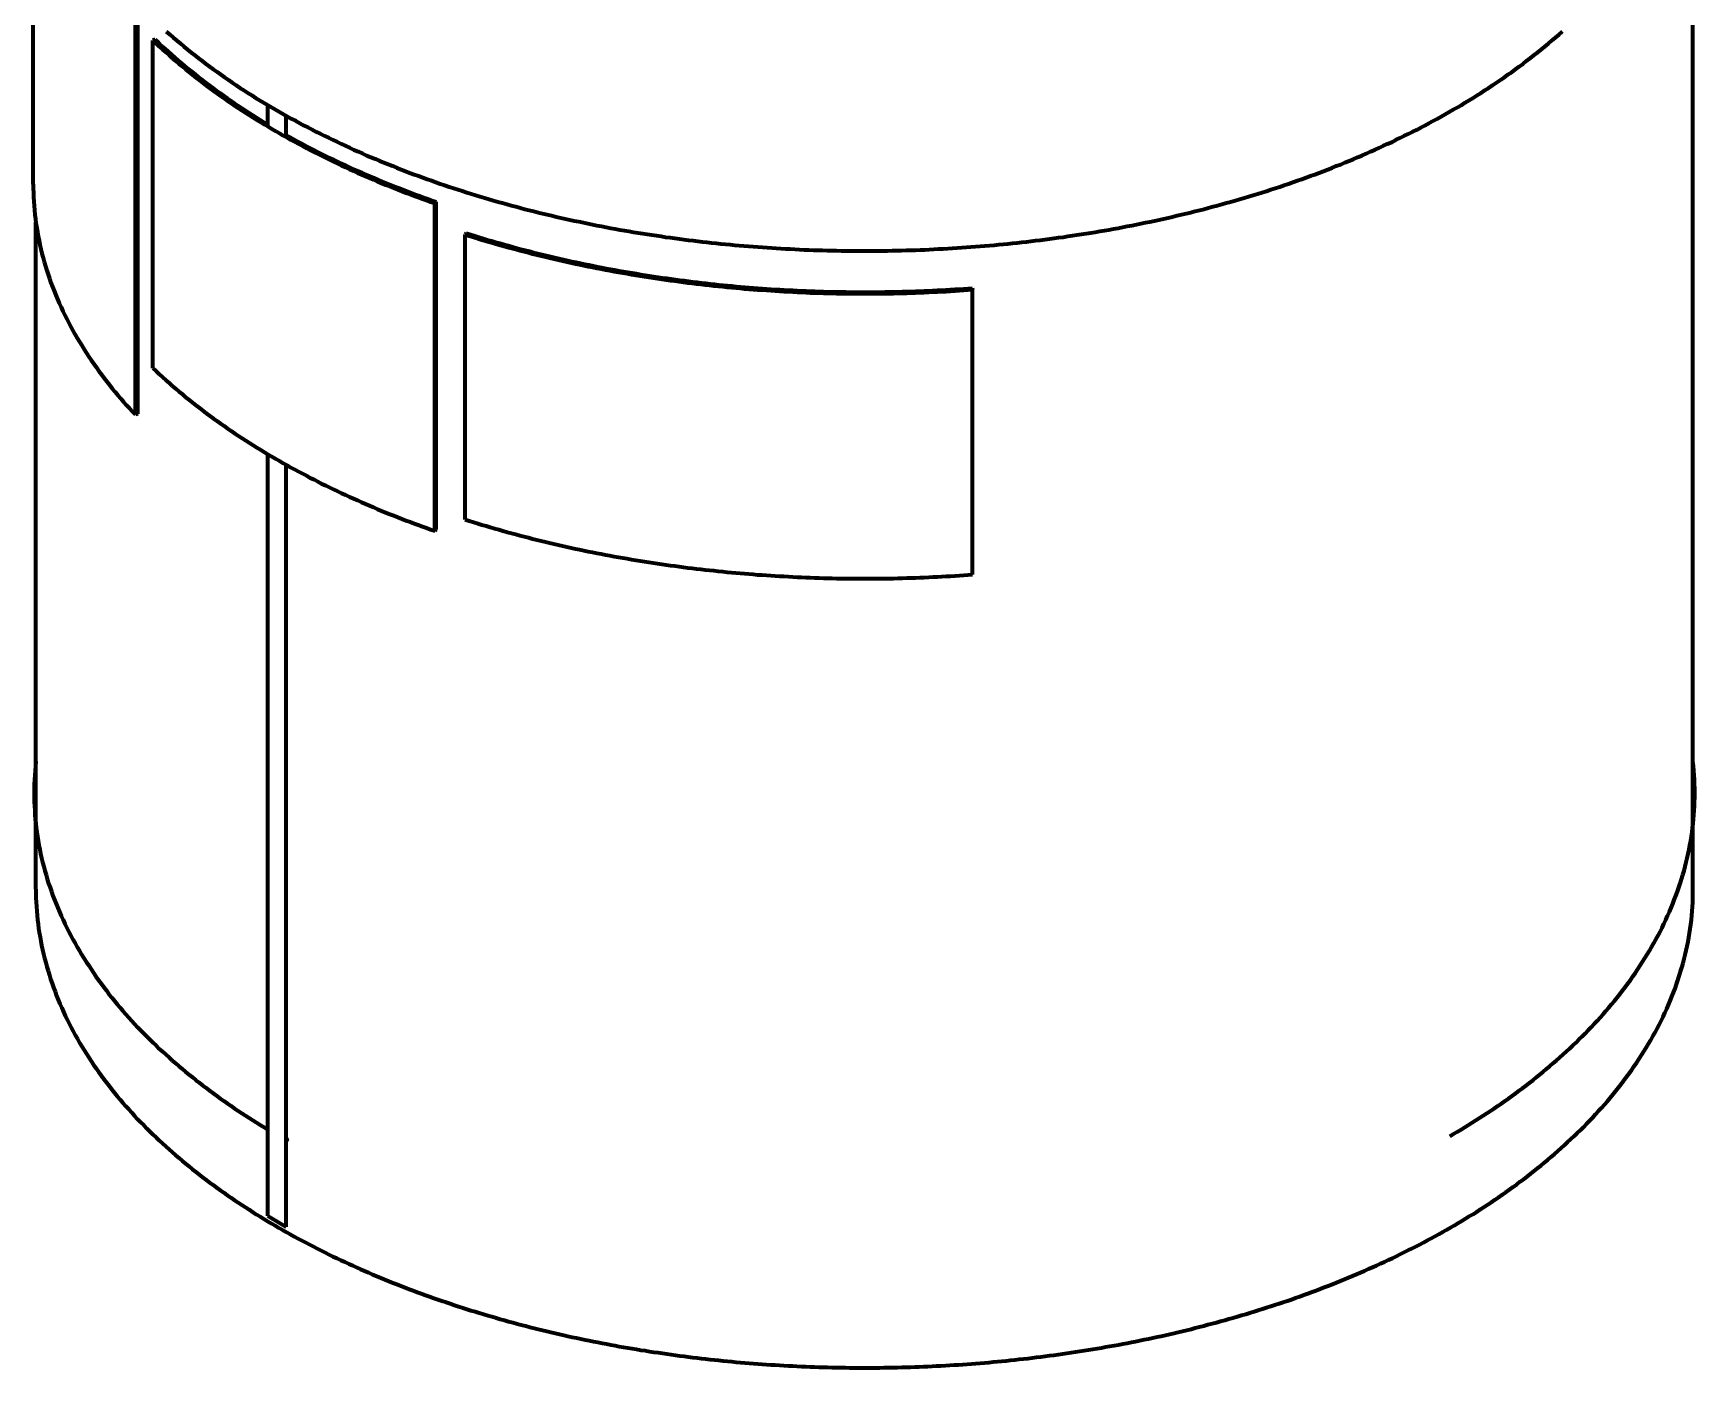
# Model space of a CAD drawing. Header units: millimetres. Extents: x 0 to 2208, y 0 to 420.
# Drawn here: x 184.23 to 203.28, y 41.93 to 57.22 of the extents above; entities that cross this region are included whole.
import ezdxf

# ---------------------------------------------------------------- set-up
doc = ezdxf.new("R2010")
doc.units = ezdxf.units.MM
doc.layers.add('01-VISIBLE', color=7, linetype='CONTINUOUS', lineweight=70)

msp = doc.modelspace()

# ---------------------------------------------------------------- linework, layer by layer
at = {"layer": '01-VISIBLE'}
for p, q in [((203.259, 47.413), (203.259, 61.813)), ((184.229, 55.495), (184.229, 59.986)), ((185.401, 52.852), (185.401, 57.342)), ((185.428, 52.86), (185.428, 57.351)), ((185.627, 57.15), (185.602, 57.141)), ((185.602, 53.386), (185.602, 57.141)), ((186.919, 56.155), (186.919, 56.4)), ((187.131, 56.033), (187.131, 56.278)), ((188.848, 55.291), (188.833, 55.276)), ((188.833, 51.52), (188.833, 55.276)), ((188.848, 51.535), (188.848, 55.291)), ((184.259, 47.413), (184.259, 55.059)), ((189.195, 54.931), (189.181, 54.915)), ((189.181, 51.649), (189.181, 54.915)), ((194.995, 54.303), (194.998, 54.285)), ((194.998, 51.019), (194.998, 54.285)), ((185.428, 52.86), (185.401, 52.852)), ((186.919, 43.668), (186.919, 52.399)), ((187.131, 43.545), (187.131, 52.277)), ((188.848, 51.535), (188.833, 51.52)), ((186.919, 43.668), (187.131, 43.545))]:
    msp.add_line(p, q, dxfattribs=at)
for points in [[(185.627, 57.15), (185.664, 57.116), (185.701, 57.081), (185.738, 57.047), (185.776, 57.013), (185.814, 56.979), (185.852, 56.946), (185.89, 56.913), (185.929, 56.88), (185.968, 56.848), (186.007, 56.816), (186.046, 56.784), (186.086, 56.753), (186.125, 56.721), (186.165, 56.69), (186.206, 56.66), (186.246, 56.629), (186.287, 56.599), (186.328, 56.569), (186.369, 56.54), (186.41, 56.51), (186.451, 56.481), (186.493, 56.453), (186.535, 56.424), (186.577, 56.396), (186.619, 56.368), (186.661, 56.34), (186.704, 56.313), (186.746, 56.286), (186.789, 56.259), (186.832, 56.232), (186.875, 56.206), (186.919, 56.18)], [(185.755, 57.244), (185.795, 57.209), (185.835, 57.174), (185.876, 57.14), (185.916, 57.105), (185.957, 57.071), (185.998, 57.038), (186.04, 57.004), (186.082, 56.971), (186.123, 56.939), (186.166, 56.906), (186.208, 56.874), (186.251, 56.843), (186.294, 56.811), (186.337, 56.78), (186.38, 56.749), (186.424, 56.719), (186.467, 56.688), (186.511, 56.658), (186.555, 56.629), (186.6, 56.599), (186.644, 56.57), (186.689, 56.542), (186.734, 56.513), (186.779, 56.485), (186.824, 56.457), (186.87, 56.429), (186.915, 56.402), (186.961, 56.375), (187.007, 56.348), (187.053, 56.322), (187.099, 56.295), (187.146, 56.269), (187.192, 56.244), (187.239, 56.218), (187.286, 56.193), (187.333, 56.168), (187.38, 56.143), (187.427, 56.119), (187.475, 56.095), (187.522, 56.071), (187.57, 56.047), (187.617, 56.024), (187.665, 56.001), (187.713, 55.978), (187.761, 55.955), (187.81, 55.933), (187.858, 55.911), (187.906, 55.889), (187.955, 55.867), (188.004, 55.845), (188.052, 55.824), (188.101, 55.803), (188.15, 55.783), (188.199, 55.762), (188.249, 55.742), (188.298, 55.722), (188.347, 55.702), (188.397, 55.682), (188.446, 55.663), (188.496, 55.644), (188.545, 55.625), (188.595, 55.606), (188.645, 55.588), (188.695, 55.57), (188.745, 55.552), (188.795, 55.534), (188.845, 55.516), (188.896, 55.499), (188.946, 55.482), (188.997, 55.465), (189.047, 55.448), (189.098, 55.432), (189.148, 55.416), (189.199, 55.4), (189.25, 55.384), (189.3, 55.368), (189.351, 55.353), (189.402, 55.337), (189.453, 55.322), (189.504, 55.308), (189.556, 55.293), (189.607, 55.278), (189.658, 55.264), (189.709, 55.25), (189.761, 55.236), (189.812, 55.223), (189.863, 55.209), (189.915, 55.196), (189.967, 55.183), (190.018, 55.17), (190.07, 55.158), (190.122, 55.145), (190.173, 55.133), (190.225, 55.121), (190.277, 55.109), (190.329, 55.098), (190.381, 55.086), (190.433, 55.075), (190.485, 55.064), (190.537, 55.053), (190.589, 55.042), (190.641, 55.032), (190.693, 55.021), (190.745, 55.011), (190.798, 55.001), (190.85, 54.991), (190.902, 54.982), (190.955, 54.972), (191.007, 54.963), (191.059, 54.954), (191.112, 54.945), (191.164, 54.937), (191.217, 54.928), (191.269, 54.92), (191.322, 54.912), (191.374, 54.904), (191.427, 54.896), (191.48, 54.888), (191.532, 54.881), (191.585, 54.874), (191.638, 54.867), (191.69, 54.86), (191.743, 54.853), (191.796, 54.847), (191.849, 54.84), (191.902, 54.834), (191.954, 54.828), (192.007, 54.822), (192.06, 54.817), (192.113, 54.811), (192.166, 54.806), (192.219, 54.801), (192.272, 54.796), (192.325, 54.791), (192.378, 54.787), (192.431, 54.782), (192.484, 54.778), (192.537, 54.774), (192.59, 54.77), (192.643, 54.767), (192.696, 54.763), (192.749, 54.76), (192.802, 54.756), (192.855, 54.753), (192.908, 54.751), (192.961, 54.748), (193.015, 54.745), (193.068, 54.743), (193.121, 54.741), (193.174, 54.739), (193.227, 54.737), (193.28, 54.736), (193.333, 54.734), (193.387, 54.733), (193.44, 54.732), (193.493, 54.731), (193.546, 54.73), (193.599, 54.729), (193.653, 54.729), (193.706, 54.729), (193.759, 54.729), (193.812, 54.729), (193.865, 54.729), (193.918, 54.729), (193.972, 54.73), (194.025, 54.731), (194.078, 54.732), (194.131, 54.733), (194.184, 54.734), (194.237, 54.736), (194.291, 54.737), (194.344, 54.739), (194.397, 54.741), (194.45, 54.743), (194.503, 54.745), (194.556, 54.748), (194.609, 54.751), (194.662, 54.753), (194.716, 54.756), (194.769, 54.76), (194.822, 54.763), (194.875, 54.766), (194.928, 54.77), (194.981, 54.774), (195.034, 54.778), (195.087, 54.782), (195.14, 54.787), (195.193, 54.791), (195.246, 54.796), (195.299, 54.801), (195.352, 54.806), (195.405, 54.811), (195.458, 54.817), (195.51, 54.822), (195.563, 54.828), (195.616, 54.834), (195.669, 54.84), (195.722, 54.847), (195.775, 54.853), (195.827, 54.86), (195.88, 54.867), (195.933, 54.874), (195.985, 54.881), (196.038, 54.888), (196.091, 54.896), (196.143, 54.904), (196.196, 54.912), (196.249, 54.92), (196.301, 54.928), (196.354, 54.936), (196.406, 54.945), (196.458, 54.954), (196.511, 54.963), (196.563, 54.972), (196.616, 54.982), (196.668, 54.991), (196.72, 55.001), (196.772, 55.011), (196.825, 55.021), (196.877, 55.031), (196.929, 55.042), (196.981, 55.053), (197.033, 55.063), (197.085, 55.075), (197.137, 55.086), (197.189, 55.097), (197.241, 55.109), (197.293, 55.121), (197.344, 55.133), (197.396, 55.145), (197.448, 55.157), (197.5, 55.17), (197.551, 55.183), (197.603, 55.196), (197.654, 55.209), (197.706, 55.223), (197.757, 55.236), (197.809, 55.25), (197.86, 55.264), (197.911, 55.278), (197.962, 55.293), (198.013, 55.307), (198.064, 55.322), (198.115, 55.337), (198.166, 55.352), (198.217, 55.368), (198.268, 55.383), (198.319, 55.399), (198.37, 55.415), (198.42, 55.432), (198.471, 55.448), (198.521, 55.465), (198.572, 55.482), (198.622, 55.499), (198.672, 55.516), (198.723, 55.534), (198.773, 55.551), (198.823, 55.569), (198.873, 55.588), (198.923, 55.606), (198.972, 55.625), (199.022, 55.644), (199.072, 55.663), (199.121, 55.682), (199.171, 55.702), (199.22, 55.721), (199.269, 55.741), (199.318, 55.762), (199.368, 55.782), (199.416, 55.803), (199.465, 55.824), (199.514, 55.845), (199.563, 55.867), (199.611, 55.888), (199.66, 55.91), (199.708, 55.932), (199.756, 55.955), (199.805, 55.977), (199.853, 56), (199.9, 56.023), (199.948, 56.047), (199.996, 56.07), (200.043, 56.094), (200.091, 56.118), (200.138, 56.143), (200.185, 56.167), (200.232, 56.192), (200.279, 56.218), (200.326, 56.243), (200.372, 56.269), (200.418, 56.295), (200.465, 56.321), (200.511, 56.348), (200.557, 56.374), (200.603, 56.401), (200.648, 56.429), (200.694, 56.456), (200.739, 56.484), (200.784, 56.513), (200.829, 56.541), (200.874, 56.57), (200.918, 56.599), (200.962, 56.628), (201.007, 56.658), (201.051, 56.688), (201.094, 56.718), (201.138, 56.749), (201.181, 56.779), (201.224, 56.81), (201.267, 56.842), (201.31, 56.874), (201.352, 56.906), (201.394, 56.938), (201.436, 56.971), (201.478, 57.004), (201.52, 57.037), (201.561, 57.071), (201.602, 57.105), (201.642, 57.139), (201.683, 57.174), (201.723, 57.208), (201.763, 57.244)], [(185.602, 57.141), (185.638, 57.107), (185.675, 57.073), (185.712, 57.039), (185.749, 57.005), (185.786, 56.972), (185.824, 56.939), (185.862, 56.906), (185.9, 56.874), (185.939, 56.842), (185.977, 56.81), (186.016, 56.778), (186.055, 56.747), (186.095, 56.716), (186.134, 56.685), (186.174, 56.655), (186.214, 56.625), (186.254, 56.595), (186.295, 56.565), (186.335, 56.536), (186.376, 56.507), (186.417, 56.478), (186.458, 56.449), (186.5, 56.421), (186.541, 56.393), (186.583, 56.365), (186.625, 56.338), (186.667, 56.311), (186.709, 56.284), (186.752, 56.257), (186.794, 56.23), (186.837, 56.204), (186.88, 56.178), (186.923, 56.153), (186.966, 56.127), (187.009, 56.102), (187.053, 56.077), (187.096, 56.052), (187.14, 56.028), (187.184, 56.003), (187.228, 55.979), (187.272, 55.955), (187.316, 55.932), (187.361, 55.908), (187.405, 55.885), (187.45, 55.862), (187.494, 55.84), (187.539, 55.817), (187.584, 55.795), (187.629, 55.773), (187.674, 55.751), (187.719, 55.73), (187.765, 55.709), (187.81, 55.687), (187.856, 55.667), (187.901, 55.646), (187.947, 55.625), (187.993, 55.605), (188.039, 55.585), (188.085, 55.565), (188.131, 55.546), (188.177, 55.526), (188.224, 55.507), (188.27, 55.488), (188.317, 55.469), (188.363, 55.451), (188.41, 55.432), (188.456, 55.414), (188.503, 55.396), (188.55, 55.378), (188.597, 55.361), (188.644, 55.344), (188.691, 55.326), (188.738, 55.309), (188.785, 55.293), (188.833, 55.276)], [(187.131, 56.057), (187.175, 56.032), (187.22, 56.007), (187.265, 55.983), (187.309, 55.959), (187.354, 55.935), (187.399, 55.911), (187.445, 55.888), (187.49, 55.865), (187.535, 55.842), (187.581, 55.819), (187.627, 55.797), (187.672, 55.775), (187.718, 55.753), (187.764, 55.731), (187.81, 55.71), (187.857, 55.688), (187.903, 55.667), (187.949, 55.646), (187.996, 55.626), (188.043, 55.605), (188.089, 55.585), (188.136, 55.565), (188.183, 55.545), (188.23, 55.526), (188.277, 55.506), (188.324, 55.487), (188.371, 55.468), (188.419, 55.45), (188.466, 55.431), (188.514, 55.413), (188.561, 55.395), (188.609, 55.377), (188.657, 55.359), (188.704, 55.342), (188.752, 55.325), (188.8, 55.308), (188.848, 55.291)], [(184.229, 55.495), (184.23, 55.445), (184.231, 55.395), (184.233, 55.344), (184.236, 55.294), (184.239, 55.244), (184.244, 55.194), (184.249, 55.144), (184.255, 55.094), (184.261, 55.045), (184.269, 54.995), (184.277, 54.945), (184.286, 54.896), (184.296, 54.847), (184.306, 54.797), (184.318, 54.748), (184.329, 54.7), (184.342, 54.651), (184.356, 54.603), (184.37, 54.554), (184.384, 54.506), (184.4, 54.459), (184.416, 54.411), (184.433, 54.364), (184.45, 54.317), (184.469, 54.27), (184.487, 54.223), (184.507, 54.177), (184.527, 54.131), (184.548, 54.085), (184.569, 54.04), (184.591, 53.994), (184.613, 53.949), (184.636, 53.905), (184.66, 53.86), (184.684, 53.816), (184.708, 53.773), (184.734, 53.729), (184.759, 53.686), (184.785, 53.643), (184.812, 53.6), (184.839, 53.558), (184.867, 53.516), (184.895, 53.475), (184.924, 53.433), (184.953, 53.392), (184.982, 53.352), (185.012, 53.311), (185.042, 53.271), (185.073, 53.232), (185.104, 53.192), (185.136, 53.153), (185.168, 53.114), (185.2, 53.076), (185.233, 53.038), (185.266, 53), (185.299, 52.962), (185.333, 52.925), (185.367, 52.888), (185.401, 52.852)], [(189.181, 54.915), (189.229, 54.9), (189.277, 54.885), (189.325, 54.871), (189.373, 54.856), (189.421, 54.842), (189.469, 54.828), (189.518, 54.814), (189.566, 54.8), (189.615, 54.786), (189.663, 54.773), (189.712, 54.76), (189.76, 54.747), (189.809, 54.734), (189.857, 54.721), (189.906, 54.709), (189.955, 54.696), (190.004, 54.684), (190.053, 54.672), (190.102, 54.66), (190.15, 54.649), (190.199, 54.637), (190.249, 54.626), (190.298, 54.615), (190.347, 54.604), (190.396, 54.593), (190.445, 54.582), (190.494, 54.572), (190.543, 54.561), (190.593, 54.551), (190.642, 54.541), (190.691, 54.532), (190.741, 54.522), (190.79, 54.513), (190.84, 54.503), (190.889, 54.494), (190.939, 54.485), (190.988, 54.477), (191.038, 54.468), (191.087, 54.459), (191.137, 54.451), (191.187, 54.443), (191.236, 54.435), (191.286, 54.427), (191.336, 54.42), (191.386, 54.412), (191.435, 54.405), (191.485, 54.398), (191.535, 54.391), (191.585, 54.384), (191.635, 54.377), (191.685, 54.371), (191.734, 54.364), (191.784, 54.358), (191.834, 54.352), (191.884, 54.346), (191.934, 54.341), (191.984, 54.335), (192.034, 54.33), (192.084, 54.324), (192.134, 54.319), (192.185, 54.314), (192.235, 54.31), (192.285, 54.305), (192.335, 54.301), (192.385, 54.296), (192.435, 54.292), (192.485, 54.288), (192.535, 54.284), (192.586, 54.281), (192.636, 54.277), (192.686, 54.274), (192.736, 54.271), (192.786, 54.268), (192.837, 54.265), (192.887, 54.262), (192.937, 54.259), (192.987, 54.257), (193.038, 54.255), (193.088, 54.252), (193.138, 54.25), (193.188, 54.249), (193.239, 54.247), (193.289, 54.245), (193.339, 54.244), (193.39, 54.243), (193.44, 54.242), (193.49, 54.241), (193.541, 54.24), (193.591, 54.24), (193.641, 54.239), (193.691, 54.239), (193.742, 54.239), (193.792, 54.239), (193.842, 54.239), (193.893, 54.239), (193.943, 54.24), (193.993, 54.24), (194.044, 54.241), (194.094, 54.242), (194.144, 54.243), (194.195, 54.244), (194.245, 54.246), (194.295, 54.247), (194.345, 54.249), (194.396, 54.251), (194.446, 54.253), (194.496, 54.255), (194.547, 54.258), (194.597, 54.26), (194.647, 54.263), (194.697, 54.265), (194.747, 54.268), (194.798, 54.272), (194.848, 54.275), (194.898, 54.278), (194.948, 54.282), (194.998, 54.285)], [(189.195, 54.931), (189.243, 54.916), (189.291, 54.901), (189.339, 54.886), (189.387, 54.872), (189.435, 54.857), (189.483, 54.843), (189.531, 54.829), (189.579, 54.816), (189.628, 54.802), (189.676, 54.789), (189.724, 54.775), (189.773, 54.762), (189.821, 54.75), (189.87, 54.737), (189.918, 54.724), (189.967, 54.712), (190.016, 54.7), (190.064, 54.688), (190.113, 54.676), (190.162, 54.665), (190.211, 54.653), (190.26, 54.642), (190.308, 54.631), (190.357, 54.62), (190.406, 54.609), (190.455, 54.598), (190.504, 54.588), (190.554, 54.578), (190.603, 54.568), (190.652, 54.558), (190.701, 54.548), (190.75, 54.538), (190.8, 54.529), (190.849, 54.52), (190.898, 54.511), (190.948, 54.502), (190.997, 54.493), (191.046, 54.484), (191.096, 54.476), (191.145, 54.468), (191.195, 54.46), (191.244, 54.452), (191.294, 54.444), (191.343, 54.436), (191.393, 54.429), (191.443, 54.422), (191.492, 54.415), (191.542, 54.408), (191.592, 54.401), (191.641, 54.394), (191.691, 54.388), (191.741, 54.381), (191.791, 54.375), (191.84, 54.369), (191.89, 54.363), (191.94, 54.358), (191.99, 54.352), (192.04, 54.347), (192.09, 54.341), (192.14, 54.336), (192.189, 54.331), (192.239, 54.327), (192.289, 54.322), (192.339, 54.318), (192.389, 54.313), (192.439, 54.309), (192.489, 54.305), (192.539, 54.301), (192.589, 54.298), (192.639, 54.294), (192.689, 54.291), (192.739, 54.288), (192.789, 54.285), (192.84, 54.282), (192.89, 54.279), (192.94, 54.277), (192.99, 54.274), (193.04, 54.272), (193.09, 54.27), (193.14, 54.268), (193.19, 54.266), (193.24, 54.264), (193.291, 54.263), (193.341, 54.261), (193.391, 54.26), (193.441, 54.259), (193.491, 54.258), (193.541, 54.258), (193.591, 54.257), (193.642, 54.256), (193.692, 54.256), (193.742, 54.256), (193.792, 54.256), (193.842, 54.256), (193.892, 54.257), (193.942, 54.257), (193.993, 54.258), (194.043, 54.259), (194.093, 54.259), (194.143, 54.261), (194.193, 54.262), (194.243, 54.263), (194.293, 54.265), (194.344, 54.266), (194.394, 54.268), (194.444, 54.27), (194.494, 54.272), (194.544, 54.275), (194.594, 54.277), (194.644, 54.28), (194.694, 54.283), (194.744, 54.286), (194.794, 54.289), (194.844, 54.292), (194.895, 54.295), (194.945, 54.299), (194.995, 54.303)], [(185.602, 53.386), (185.638, 53.351), (185.675, 53.317), (185.712, 53.283), (185.749, 53.249), (185.786, 53.216), (185.824, 53.183), (185.862, 53.15), (185.9, 53.118), (185.939, 53.086), (185.977, 53.054), (186.016, 53.022), (186.055, 52.991), (186.095, 52.96), (186.134, 52.929), (186.174, 52.899), (186.214, 52.869), (186.254, 52.839), (186.295, 52.809), (186.335, 52.78), (186.376, 52.751), (186.417, 52.722), (186.458, 52.694), (186.5, 52.665), (186.541, 52.637), (186.583, 52.61), (186.625, 52.582), (186.667, 52.555), (186.709, 52.528), (186.752, 52.501), (186.794, 52.475), (186.837, 52.448), (186.88, 52.422), (186.923, 52.397), (186.966, 52.371), (187.009, 52.346), (187.053, 52.321), (187.096, 52.296), (187.14, 52.272), (187.184, 52.247), (187.228, 52.223), (187.272, 52.199), (187.316, 52.176), (187.361, 52.153), (187.405, 52.129), (187.45, 52.107), (187.494, 52.084), (187.539, 52.061), (187.584, 52.039), (187.629, 52.017), (187.674, 51.996), (187.719, 51.974), (187.765, 51.953), (187.81, 51.932), (187.856, 51.911), (187.901, 51.89), (187.947, 51.87), (187.993, 51.849), (188.039, 51.829), (188.085, 51.809), (188.131, 51.79), (188.177, 51.77), (188.224, 51.751), (188.27, 51.732), (188.317, 51.713), (188.363, 51.695), (188.41, 51.677), (188.456, 51.658), (188.503, 51.64), (188.55, 51.623), (188.597, 51.605), (188.644, 51.588), (188.691, 51.57), (188.738, 51.553), (188.785, 51.537), (188.833, 51.52)], [(189.181, 51.649), (189.229, 51.634), (189.277, 51.619), (189.325, 51.605), (189.373, 51.59), (189.421, 51.576), (189.469, 51.562), (189.518, 51.548), (189.566, 51.534), (189.615, 51.52), (189.663, 51.507), (189.712, 51.494), (189.76, 51.481), (189.809, 51.468), (189.857, 51.455), (189.906, 51.443), (189.955, 51.43), (190.004, 51.418), (190.053, 51.406), (190.102, 51.394), (190.15, 51.383), (190.199, 51.371), (190.249, 51.36), (190.298, 51.349), (190.347, 51.338), (190.396, 51.327), (190.445, 51.316), (190.494, 51.306), (190.543, 51.296), (190.593, 51.285), (190.642, 51.275), (190.691, 51.266), (190.741, 51.256), (190.79, 51.247), (190.84, 51.237), (190.889, 51.228), (190.939, 51.219), (190.988, 51.211), (191.038, 51.202), (191.087, 51.193), (191.137, 51.185), (191.187, 51.177), (191.236, 51.169), (191.286, 51.161), (191.336, 51.154), (191.386, 51.146), (191.435, 51.139), (191.485, 51.132), (191.535, 51.125), (191.585, 51.118), (191.635, 51.111), (191.685, 51.105), (191.734, 51.098), (191.784, 51.092), (191.834, 51.086), (191.884, 51.08), (191.934, 51.075), (191.984, 51.069), (192.034, 51.064), (192.084, 51.058), (192.134, 51.053), (192.185, 51.048), (192.235, 51.044), (192.285, 51.039), (192.335, 51.035), (192.385, 51.03), (192.435, 51.026), (192.485, 51.022), (192.535, 51.018), (192.586, 51.015), (192.636, 51.011), (192.686, 51.008), (192.736, 51.005), (192.786, 51.002), (192.837, 50.999), (192.887, 50.996), (192.937, 50.993), (192.987, 50.991), (193.038, 50.989), (193.088, 50.986), (193.138, 50.984), (193.188, 50.983), (193.239, 50.981), (193.289, 50.979), (193.339, 50.978), (193.39, 50.977), (193.44, 50.976), (193.49, 50.975), (193.541, 50.974), (193.591, 50.974), (193.641, 50.973), (193.691, 50.973), (193.742, 50.973), (193.792, 50.973), (193.842, 50.973), (193.893, 50.973), (193.943, 50.974), (193.993, 50.974), (194.044, 50.975), (194.094, 50.976), (194.144, 50.977), (194.195, 50.979), (194.245, 50.98), (194.295, 50.981), (194.345, 50.983), (194.396, 50.985), (194.446, 50.987), (194.496, 50.989), (194.547, 50.992), (194.597, 50.994), (194.647, 50.997), (194.697, 50.999), (194.747, 51.002), (194.798, 51.006), (194.848, 51.009), (194.898, 51.012), (194.948, 51.016), (194.998, 51.019)], [(184.259, 48.876), (184.254, 48.824), (184.25, 48.773), (184.246, 48.721), (184.243, 48.67), (184.241, 48.618), (184.24, 48.567), (184.239, 48.515)], [(203.279, 48.515), (203.279, 48.567), (203.278, 48.618), (203.276, 48.67), (203.273, 48.721), (203.269, 48.772), (203.265, 48.824), (203.259, 48.875)], [(184.239, 48.515), (184.24, 48.465), (184.241, 48.415), (184.243, 48.365), (184.246, 48.315), (184.249, 48.265), (184.253, 48.215), (184.258, 48.165), (184.264, 48.115), (184.271, 48.066), (184.278, 48.016), (184.286, 47.966), (184.295, 47.917), (184.304, 47.868), (184.314, 47.819), (184.325, 47.77), (184.337, 47.721), (184.35, 47.673), (184.363, 47.624), (184.376, 47.576), (184.391, 47.528), (184.406, 47.48), (184.422, 47.433), (184.438, 47.386), (184.456, 47.338), (184.473, 47.292), (184.492, 47.245), (184.511, 47.199), (184.53, 47.153), (184.551, 47.107), (184.572, 47.061), (184.593, 47.016), (184.615, 46.971), (184.638, 46.926), (184.661, 46.882), (184.684, 46.838), (184.709, 46.794), (184.733, 46.75), (184.759, 46.707), (184.784, 46.664), (184.811, 46.621), (184.837, 46.579), (184.865, 46.537), (184.892, 46.495), (184.92, 46.453), (184.949, 46.412), (184.978, 46.371), (185.008, 46.331), (185.037, 46.291), (185.068, 46.251), (185.098, 46.211), (185.13, 46.172), (185.161, 46.133), (185.193, 46.094), (185.225, 46.056), (185.258, 46.018), (185.291, 45.98), (185.324, 45.943), (185.358, 45.906), (185.392, 45.869), (185.426, 45.832), (185.461, 45.796), (185.496, 45.76), (185.531, 45.725), (185.567, 45.689), (185.603, 45.654), (185.639, 45.62), (185.675, 45.585), (185.712, 45.551), (185.749, 45.517), (185.786, 45.484), (185.824, 45.451), (185.862, 45.418), (185.9, 45.385), (185.938, 45.353), (185.976, 45.321), (186.015, 45.289), (186.054, 45.258), (186.093, 45.226), (186.133, 45.196), (186.173, 45.165), (186.212, 45.135), (186.252, 45.104), (186.293, 45.075), (186.333, 45.045), (186.374, 45.016), (186.415, 44.987), (186.456, 44.958), (186.497, 44.93), (186.538, 44.901), (186.58, 44.873), (186.622, 44.846), (186.664, 44.818), (186.706, 44.791), (186.748, 44.764), (186.791, 44.738), (186.833, 44.711), (186.876, 44.685), (186.919, 44.659)], [(200.47, 44.583), (200.514, 44.608), (200.557, 44.633), (200.6, 44.659), (200.643, 44.685), (200.686, 44.711), (200.728, 44.738), (200.771, 44.764), (200.813, 44.791), (200.855, 44.818), (200.897, 44.846), (200.939, 44.873), (200.98, 44.901), (201.022, 44.93), (201.063, 44.958), (201.104, 44.987), (201.145, 45.016), (201.185, 45.045), (201.226, 45.075), (201.266, 45.104), (201.306, 45.134), (201.346, 45.165), (201.386, 45.195), (201.425, 45.226), (201.464, 45.258), (201.503, 45.289), (201.542, 45.321), (201.581, 45.353), (201.619, 45.385), (201.657, 45.418), (201.695, 45.451), (201.732, 45.484), (201.77, 45.517), (201.807, 45.551), (201.843, 45.585), (201.88, 45.62), (201.916, 45.654), (201.952, 45.689), (201.988, 45.725), (202.023, 45.76), (202.058, 45.796), (202.093, 45.832), (202.127, 45.869), (202.161, 45.906), (202.195, 45.943), (202.228, 45.98), (202.261, 46.018), (202.293, 46.056), (202.326, 46.094), (202.358, 46.133), (202.389, 46.172), (202.42, 46.211), (202.451, 46.251), (202.481, 46.291), (202.511, 46.331), (202.541, 46.371), (202.57, 46.412), (202.598, 46.453), (202.626, 46.495), (202.654, 46.537), (202.681, 46.579), (202.708, 46.621), (202.734, 46.664), (202.76, 46.707), (202.785, 46.75), (202.81, 46.794), (202.834, 46.838), (202.858, 46.882), (202.881, 46.926), (202.904, 46.971), (202.926, 47.016), (202.947, 47.061), (202.968, 47.107), (202.988, 47.153), (203.008, 47.199), (203.027, 47.245), (203.045, 47.292), (203.063, 47.338), (203.08, 47.386), (203.097, 47.433), (203.113, 47.48), (203.128, 47.528), (203.142, 47.576), (203.156, 47.624), (203.169, 47.673), (203.182, 47.721), (203.193, 47.77), (203.204, 47.819), (203.215, 47.868), (203.224, 47.917), (203.233, 47.966), (203.241, 48.016), (203.248, 48.066), (203.255, 48.115), (203.26, 48.165), (203.265, 48.215), (203.27, 48.265), (203.273, 48.315), (203.276, 48.365), (203.278, 48.415), (203.279, 48.465), (203.279, 48.515)], [(184.259, 47.413), (184.26, 47.363), (184.261, 47.313), (184.263, 47.263), (184.266, 47.213), (184.269, 47.163), (184.274, 47.113), (184.279, 47.063), (184.285, 47.014), (184.291, 46.964), (184.299, 46.915), (184.307, 46.865), (184.316, 46.816), (184.325, 46.767), (184.336, 46.718), (184.347, 46.669), (184.359, 46.621), (184.372, 46.572), (184.385, 46.524), (184.399, 46.476), (184.414, 46.428), (184.429, 46.38), (184.445, 46.333), (184.462, 46.286), (184.479, 46.239), (184.498, 46.192), (184.516, 46.146), (184.536, 46.1), (184.556, 46.054), (184.576, 46.008), (184.597, 45.963), (184.619, 45.918), (184.641, 45.873), (184.664, 45.829), (184.688, 45.784), (184.712, 45.741), (184.736, 45.697), (184.761, 45.654), (184.787, 45.611), (184.813, 45.568), (184.839, 45.526), (184.867, 45.483), (184.894, 45.442), (184.922, 45.4), (184.951, 45.359), (184.979, 45.318), (185.009, 45.278), (185.039, 45.237), (185.069, 45.198), (185.099, 45.158), (185.13, 45.119), (185.162, 45.08), (185.193, 45.041), (185.226, 45.003), (185.258, 44.965), (185.291, 44.927), (185.324, 44.89), (185.358, 44.853), (185.392, 44.816), (185.426, 44.779), (185.461, 44.743), (185.496, 44.707), (185.531, 44.672), (185.566, 44.636), (185.602, 44.602), (185.638, 44.567), (185.675, 44.533), (185.711, 44.499), (185.748, 44.465), (185.786, 44.431), (185.823, 44.398), (185.861, 44.365), (185.899, 44.333), (185.937, 44.301), (185.975, 44.269), (186.014, 44.237), (186.053, 44.205), (186.092, 44.174), (186.132, 44.143), (186.171, 44.113), (186.211, 44.083), (186.251, 44.052), (186.291, 44.023), (186.332, 43.993), (186.372, 43.964), (186.413, 43.935), (186.454, 43.906), (186.495, 43.878), (186.537, 43.85), (186.578, 43.822), (186.62, 43.794), (186.662, 43.767), (186.704, 43.74), (186.746, 43.713), (186.789, 43.686), (186.831, 43.66), (186.874, 43.634), (186.917, 43.608), (186.96, 43.583), (187.003, 43.557), (187.046, 43.532), (187.089, 43.507), (187.133, 43.483), (187.177, 43.458), (187.22, 43.434), (187.264, 43.41), (187.309, 43.386), (187.353, 43.363), (187.397, 43.34), (187.441, 43.317), (187.486, 43.294), (187.531, 43.271), (187.575, 43.249), (187.62, 43.227), (187.665, 43.205), (187.71, 43.184), (187.756, 43.162), (187.801, 43.141), (187.846, 43.12), (187.892, 43.099), (187.938, 43.079), (187.983, 43.058), (188.029, 43.038), (188.075, 43.018), (188.121, 42.998), (188.167, 42.979), (188.213, 42.96), (188.26, 42.941), (188.306, 42.922), (188.352, 42.903), (188.399, 42.885), (188.445, 42.866), (188.492, 42.848), (188.539, 42.83), (188.586, 42.813), (188.632, 42.795), (188.679, 42.778), (188.726, 42.761), (188.774, 42.744), (188.821, 42.727), (188.868, 42.711), (188.915, 42.695), (188.963, 42.679), (189.01, 42.663), (189.058, 42.647), (189.105, 42.631), (189.153, 42.616), (189.2, 42.601), (189.248, 42.586), (189.296, 42.571), (189.344, 42.556), (189.392, 42.542), (189.44, 42.528), (189.488, 42.514), (189.536, 42.5), (189.584, 42.486), (189.632, 42.473), (189.68, 42.459), (189.729, 42.446), (189.777, 42.433), (189.825, 42.42), (189.874, 42.408), (189.922, 42.395), (189.971, 42.383), (190.019, 42.371), (190.068, 42.359), (190.117, 42.347), (190.165, 42.336), (190.214, 42.324), (190.263, 42.313), (190.311, 42.302), (190.36, 42.291), (190.409, 42.28), (190.458, 42.27), (190.507, 42.259), (190.556, 42.249), (190.605, 42.239), (190.654, 42.229), (190.703, 42.22), (190.752, 42.21), (190.801, 42.201), (190.851, 42.191), (190.9, 42.182), (190.949, 42.173), (190.998, 42.165), (191.048, 42.156), (191.097, 42.148), (191.146, 42.14), (191.196, 42.131), (191.245, 42.124), (191.295, 42.116), (191.344, 42.108), (191.393, 42.101), (191.443, 42.094), (191.493, 42.086), (191.542, 42.079), (191.592, 42.073), (191.641, 42.066), (191.691, 42.06), (191.74, 42.053), (191.79, 42.047), (191.84, 42.041), (191.89, 42.035), (191.939, 42.03), (191.989, 42.024), (192.039, 42.019), (192.088, 42.014), (192.138, 42.008), (192.188, 42.004), (192.238, 41.999), (192.288, 41.994), (192.338, 41.99), (192.387, 41.986), (192.437, 41.981), (192.487, 41.977), (192.537, 41.974), (192.587, 41.97), (192.637, 41.966), (192.687, 41.963), (192.737, 41.96), (192.787, 41.957), (192.837, 41.954), (192.887, 41.951), (192.937, 41.949), (192.986, 41.946), (193.036, 41.944), (193.086, 41.942), (193.136, 41.94), (193.186, 41.938), (193.236, 41.936), (193.286, 41.935), (193.337, 41.933), (193.387, 41.932), (193.437, 41.931), (193.487, 41.93), (193.537, 41.93), (193.587, 41.929), (193.637, 41.928), (193.687, 41.928), (193.737, 41.928), (193.787, 41.928), (193.837, 41.928), (193.887, 41.929), (193.937, 41.929), (193.987, 41.93), (194.037, 41.93), (194.087, 41.931), (194.137, 41.932), (194.187, 41.934), (194.237, 41.935), (194.287, 41.936), (194.337, 41.938), (194.387, 41.94), (194.437, 41.942), (194.487, 41.944), (194.537, 41.946), (194.587, 41.949), (194.637, 41.951), (194.687, 41.954), (194.737, 41.957), (194.787, 41.96), (194.837, 41.963), (194.887, 41.967), (194.937, 41.97), (194.987, 41.974), (195.036, 41.978), (195.086, 41.982), (195.136, 41.986), (195.186, 41.99), (195.236, 41.995), (195.286, 41.999), (195.335, 42.004), (195.385, 42.009), (195.435, 42.014), (195.485, 42.019), (195.535, 42.025), (195.584, 42.03), (195.634, 42.036), (195.684, 42.042), (195.733, 42.048), (195.783, 42.054), (195.833, 42.06), (195.882, 42.067), (195.932, 42.073), (195.981, 42.08), (196.031, 42.087), (196.08, 42.094), (196.13, 42.102), (196.179, 42.109), (196.229, 42.117), (196.278, 42.124), (196.328, 42.132), (196.377, 42.14), (196.426, 42.149), (196.476, 42.157), (196.525, 42.166), (196.574, 42.174), (196.624, 42.183), (196.673, 42.192), (196.722, 42.202), (196.771, 42.211), (196.82, 42.221), (196.869, 42.23), (196.918, 42.24), (196.967, 42.25), (197.016, 42.26), (197.065, 42.271), (197.114, 42.281), (197.163, 42.292), (197.212, 42.303), (197.261, 42.314), (197.309, 42.325), (197.358, 42.337), (197.407, 42.348), (197.456, 42.36), (197.504, 42.372), (197.553, 42.384), (197.601, 42.397), (197.65, 42.409), (197.698, 42.422), (197.746, 42.434), (197.795, 42.447), (197.843, 42.461), (197.891, 42.474), (197.939, 42.487), (197.987, 42.501), (198.036, 42.515), (198.084, 42.529), (198.132, 42.543), (198.179, 42.558), (198.227, 42.572), (198.275, 42.587), (198.323, 42.602), (198.371, 42.617), (198.418, 42.633), (198.466, 42.648), (198.513, 42.664), (198.561, 42.68), (198.608, 42.696), (198.655, 42.712), (198.703, 42.729), (198.75, 42.746), (198.797, 42.763), (198.844, 42.78), (198.891, 42.797), (198.938, 42.814), (198.984, 42.832), (199.031, 42.85), (199.078, 42.868), (199.124, 42.886), (199.171, 42.905), (199.217, 42.924), (199.264, 42.942), (199.31, 42.962), (199.356, 42.981), (199.402, 43), (199.448, 43.02), (199.494, 43.04), (199.54, 43.06), (199.586, 43.081), (199.631, 43.101), (199.677, 43.122), (199.722, 43.143), (199.767, 43.164), (199.813, 43.186), (199.858, 43.207), (199.903, 43.229), (199.948, 43.251), (199.992, 43.274), (200.037, 43.296), (200.082, 43.319), (200.126, 43.342), (200.17, 43.365), (200.214, 43.389), (200.259, 43.412), (200.302, 43.436), (200.346, 43.461), (200.39, 43.485), (200.433, 43.51), (200.477, 43.534)], [(200.477, 43.534), (200.521, 43.56), (200.564, 43.585), (200.607, 43.611), (200.651, 43.637), (200.694, 43.664), (200.737, 43.69), (200.779, 43.717), (200.822, 43.744), (200.864, 43.772), (200.907, 43.8), (200.949, 43.827), (200.991, 43.856), (201.032, 43.884), (201.074, 43.913), (201.115, 43.942), (201.156, 43.971), (201.197, 44.001), (201.238, 44.03), (201.278, 44.061), (201.319, 44.091), (201.359, 44.122), (201.399, 44.153), (201.439, 44.184), (201.478, 44.215), (201.517, 44.247), (201.556, 44.279), (201.595, 44.312), (201.633, 44.344), (201.672, 44.377), (201.71, 44.41), (201.747, 44.444), (201.785, 44.478), (201.822, 44.512), (201.859, 44.547), (201.896, 44.581), (201.932, 44.616), (201.968, 44.652), (202.004, 44.687), (202.039, 44.723), (202.074, 44.76), (202.109, 44.796), (202.143, 44.833), (202.177, 44.871), (202.211, 44.908), (202.244, 44.946), (202.277, 44.984), (202.31, 45.023), (202.342, 45.062), (202.374, 45.101), (202.406, 45.14), (202.437, 45.18), (202.467, 45.22), (202.498, 45.261), (202.527, 45.301), (202.557, 45.343), (202.586, 45.384), (202.614, 45.426), (202.642, 45.468), (202.669, 45.51), (202.696, 45.553), (202.723, 45.596), (202.749, 45.639), (202.774, 45.683), (202.799, 45.727), (202.824, 45.771), (202.847, 45.815), (202.871, 45.86), (202.893, 45.905), (202.916, 45.951), (202.937, 45.996), (202.958, 46.042), (202.978, 46.088), (202.998, 46.135), (203.017, 46.182), (203.035, 46.229), (203.053, 46.276), (203.07, 46.324), (203.087, 46.371), (203.102, 46.419), (203.117, 46.468), (203.132, 46.516), (203.145, 46.565), (203.158, 46.613), (203.17, 46.662), (203.181, 46.712), (203.192, 46.761), (203.202, 46.811), (203.211, 46.86), (203.219, 46.91), (203.227, 46.96), (203.234, 47.01), (203.24, 47.06), (203.245, 47.11), (203.249, 47.161), (203.253, 47.211), (203.256, 47.261), (203.258, 47.312), (203.259, 47.362), (203.259, 47.413)], [(187.156, 44.522), (187.149, 44.527), (187.143, 44.534), (187.139, 44.542), (187.136, 44.55), (187.135, 44.559), (187.135, 44.568)]]:
    msp.add_lwpolyline(points, dxfattribs=at)

doc.saveas('drawing.dxf')
